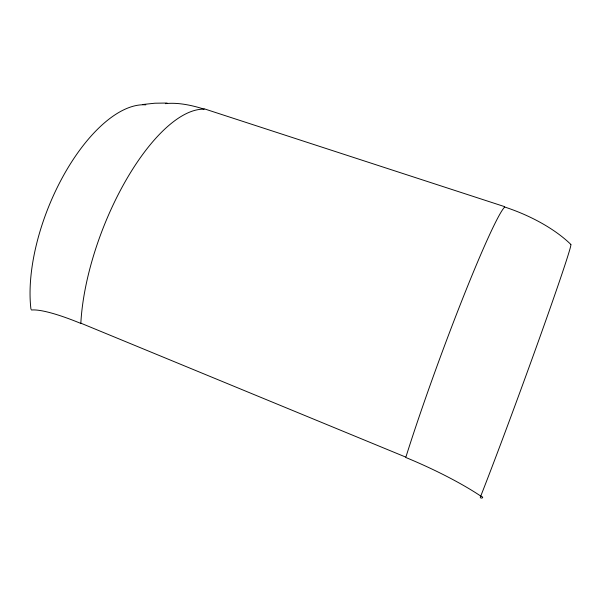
<?xml version="1.0" encoding="UTF-8"?>
<svg xmlns="http://www.w3.org/2000/svg" width="601" height="601" viewBox="0 0 601 601"><rect width="100%" height="100%" fill="white"/><g stroke="black" fill="none" stroke-linecap="round" stroke-linejoin="round"><path stroke-width="0.9" d="M480.777 496.088C478.163 499.431 486.269 497.989 480.777 496.088A106.407 20.126 23.5 0 0 405.773 457.474A165.177 9.834 -69.8 0 1 461.636 301.161A165.177 9.834 -69.8 0 1 504.712 207.014M142.587 104.521L154.9 103.214L167.131 103.041M204.348 108.849L504.547 206.624M80.812 323.158L405.532 457.008M31.425 309.853L31.537 310.018A94.162 16.61 27.2 0 1 80.827 323.421A150.055 59.589 -68.8 0 1 125.977 180.255A150.055 59.589 -68.8 0 1 204.175 109.172A84.441 34.993 29.4 0 0 165.343 103.672M31.012 309.245L30.936 309.132A132.566 61.242 -68.1 0 1 64.164 174.343A132.566 61.242 -68.1 0 1 145.81 104.837M504.712 207.022A94.417 41.567 20.1 0 1 570.8 244.389M570.807 244.397A152.271 2.997 -69.9 0 1 540.141 336.417A152.271 2.997 -69.9 0 1 480.92 495.66"/></g></svg>
